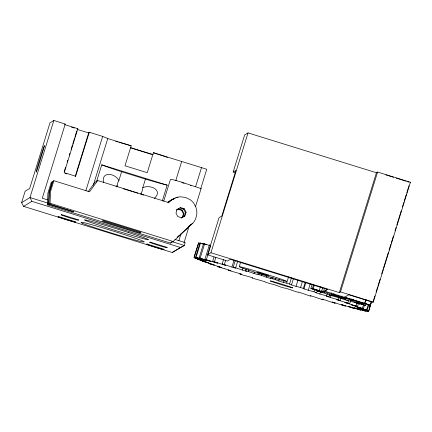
<?xml version="1.0" encoding="UTF-8"?>
<svg xmlns="http://www.w3.org/2000/svg" width="432" height="432" viewBox="0 0 432 432"><rect width="100%" height="100%" fill="white"/><g stroke="black" fill="none" stroke-linecap="round" stroke-linejoin="round"><path stroke-width="0.65" d="M116.867 187.061L117.65 183.017L118.913 180.446L121.613 171.715L145.449 179.107A35.878 1.064 17.2 0 0 164.884 184.583L167.173 185.134L162.265 200.988M145.449 179.107L142.792 187.688L142.355 190.685L141.037 193.369L142.447 194.773M47.407 204.86L47.909 193.142L51.262 182.315L52.331 181.667L48.973 192.488L48.476 204.206L47.407 204.86L170.543 243.086L173.178 241.493L192.937 223.09A16.119 16.103 58.6 0 0 195.577 218.9L196.555 215.735A16.119 16.103 58.6 0 0 196.744 210.784L196.015 207.554L193.703 203.17A16.065 16.054 58.6 0 0 190.15 199.708L185.706 197.521L180.803 196.808A16.065 16.054 58.6 0 0 175.921 197.651L171.542 199.957L168.62 202.543L97.729 180.538L95.099 182.137L88.069 191.77M48.476 204.206L73.829 211.853L48.962 203.915L49.464 192.197L52.817 181.37L53.892 180.716L89.527 191.786L97.729 180.538M48.962 203.915L50.036 203.261L50.539 191.549L53.892 180.716M174.895 239.404L185.193 242.6L184.313 245.457L172.233 252.504L23.614 206.372L21.6 202.662L25.132 191.241L29.678 188.471L49.993 122.839L53.838 120.496L65.248 124.038L42.282 198.239L47.428 199.838M53.838 120.496L29.986 197.554L21.6 202.662M64.174 171.671L65.556 167.211M67.133 162.113L67.727 160.202M69.304 155.104L69.898 153.193M71.08 149.369L72.463 144.904M72.857 143.629L74.633 137.894M75.028 136.62L76.804 130.885M64.438 124.535L77.846 128.698L64.233 172.67L75.649 176.213L89.262 132.241L102.67 136.399L107.768 138.542L131.171 145.805L124.988 165.785L147.231 172.687L153.414 152.712L206.744 169.263L200.659 188.914L201.134 188.627L181.775 182.218M89.262 132.241L88.808 132.516L75.195 176.488L75.649 176.213M85.838 190.771L102.67 136.399M93.312 185.242L107.768 138.542M96.444 181.948L101.741 164.824L167.173 185.134M163.69 201.226L170.413 179.528L171.72 179.41A16.065 0.475 17.2 0 1 174.02 179.987L176.213 180.592M175.808 180.506L181.694 161.487M177.12 209.396L175.97 213.111L177.784 216.551L181.494 217.706L184.928 215.892L186.079 212.177L184.27 208.737L180.56 207.587L177.034 209.493M183.902 213.5L183.449 213.781L182.304 217.49L182.752 217.215L183.902 213.5L182.093 210.06L178.384 208.91L176.202 210.092M181.408 217.804L184.275 216.292L185.425 212.576L186.079 212.177M178.918 240.586L181.057 233.685M195.615 186.656L201.501 167.638M183.967 242.838L189.205 225.904M195.529 206.545L201.064 188.671M224.867 268.817L223.274 268.353A36.077 1.069 17.2 0 1 219.629 267.273L217.625 266.587A36.083 1.069 17.2 0 1 219.197 266.954L220.055 267.17A16.751 0.497 17.2 0 1 221.897 267.656L218.975 266.636A16.751 0.497 17.2 0 1 216.059 265.777L214.358 265.27A36.072 1.069 17.2 0 1 210.53 264.109L208.883 263.525A36.077 1.069 17.2 0 1 211.01 264.076L212.107 264.368A16.751 0.497 17.2 0 1 214.348 264.989L212.031 264.141A16.751 0.497 17.2 0 1 208.942 263.212L207.176 262.678A36.077 1.069 17.2 0 1 203.261 261.473L202.019 261.004A36.072 1.069 17.2 0 1 204.644 261.722L205.956 262.089A16.751 0.497 17.2 0 1 208.526 262.823L208.829 262.888L206.885 262.175A16.751 0.497 17.2 0 1 203.704 261.198L201.917 260.647A36.067 1.069 17.2 0 1 198.018 259.427L197.208 259.087A36.072 1.069 17.2 0 1 200.264 259.951L201.755 260.383A16.751 0.497 17.2 0 1 204.601 261.214L205.043 261.322L203.661 260.777A16.751 0.497 17.2 0 1 200.475 259.783L198.715 259.232A36.072 1.069 17.2 0 1 194.935 258.028L194.573 257.823A36.077 1.069 17.2 0 1 197.986 258.817L199.616 259.297A16.751 0.497 17.2 0 1 202.657 260.204L203.234 260.361L202.457 259.994A16.751 0.497 17.2 0 1 199.341 259.006L197.656 258.466A36.072 1.069 17.2 0 1 194.087 257.31L198.607 242.978A36.072 1.069 17.2 0 1 199.816 243.34M194.087 257.31L198.607 242.978M194.189 257.251A36.072 1.069 17.2 0 1 197.872 258.341L199.595 258.86A16.751 0.497 17.2 0 1 202.754 259.821L203.828 260.037L203.294 259.843A16.751 0.497 17.2 0 1 200.329 258.887L198.763 258.374A36.077 1.069 17.2 0 1 195.502 257.294L199.919 243.022L200.48 243.108A36.072 1.069 17.2 0 1 203.899 244.139M195.502 257.294L196.069 257.375L200.48 243.108M196.069 257.375A36.072 1.069 17.2 0 1 199.913 258.541L201.69 259.087A16.751 0.497 17.2 0 1 204.887 260.075L206.528 260.469L206.15 260.323A16.751 0.497 17.2 0 1 203.423 259.421L202.009 258.952A36.072 1.069 17.2 0 1 199.136 257.974L203.553 243.707L204.568 243.934A36.077 1.069 17.2 0 1 208.483 245.144L209.677 245.511M199.136 257.974L200.151 258.201L204.568 243.934M200.151 258.201A36.077 1.069 17.2 0 1 204.071 259.411L205.853 259.967A16.751 0.497 17.2 0 1 209.002 260.955L210.956 261.425A16.751 0.497 17.2 0 1 208.532 260.609L207.311 260.188A36.077 1.069 17.2 0 1 204.903 259.346L209.32 245.074L210.751 245.435M207.544 254.81L210.929 252.747L339.325 292.604L376.429 172.751L377.59 172.044L410.4 182.228L373.297 302.081L372.897 302.33L348.743 294.737L344.704 297.2L370.483 305.111L370.181 305.294L324.529 291.125L327.305 289.429L230.294 259.319L227.518 261.009L207.544 254.81L219.029 217.712L221.805 216.022L235.937 170.359L233.161 172.055L235.543 172.789M233.161 172.055L244.647 134.957L248.027 132.894L376.429 172.751M204.903 259.346L206.334 259.708L210.562 246.056M210.929 252.747L248.027 132.894M206.334 259.708A36.077 1.069 17.2 0 1 210.227 260.923L211.966 261.473A16.751 0.497 17.2 0 1 214.99 262.445L217.588 263.126A16.756 0.497 17.2 0 1 215.525 262.408L214.531 262.051A36.072 1.069 17.2 0 1 212.652 261.36L213.997 257.018M212.652 261.36L214.466 261.846L215.811 257.504M214.466 261.846A36.077 1.069 17.2 0 1 218.225 263.045L219.883 263.579A16.756 0.497 17.2 0 1 222.696 264.497L225.871 265.372A16.751 0.497 17.2 0 1 224.224 264.773L223.479 264.492A36.072 1.069 17.2 0 1 222.183 263.968L223.528 259.627M222.183 263.968L224.327 264.573L225.671 260.231M235.159 260.906L233.242 267.111A36.072 1.069 17.2 0 0 233.933 267.446L234.403 267.651A16.751 0.497 17.2 0 0 235.586 268.11L231.925 267.068L234.036 260.242M246.127 268.834L245.549 270.697A36.077 1.069 17.2 0 0 245.608 270.842L245.803 270.956A16.751 0.497 17.2 0 0 246.494 271.274L242.428 270.086A16.751 0.497 17.2 0 0 240.241 269.33L238.874 268.877A36.067 1.069 17.2 0 0 235.672 267.808L237.784 260.987M239.252 266.647A24.872 0.74 17.2 0 1 273.796 276.669A24.872 0.74 17.2 0 1 277.619 279.148A24.872 0.74 17.2 0 1 239.846 267.03L239.252 266.647L240.597 262.31M242.428 270.086L243.005 268.223M305.818 282.663L303.901 288.868A16.751 0.497 17.2 0 0 304.058 288.814L303.95 288.722A36.072 1.069 17.2 0 0 303.356 288.414L300.559 287.523A36.072 1.069 17.2 0 0 298.253 286.918L297.335 286.681A16.751 0.497 17.2 0 0 296.017 286.367L291.476 284.942A16.751 0.497 17.2 0 0 291.119 284.726L290.725 284.548A36.072 1.069 17.2 0 0 289.521 284.056L286.648 283.16A36.077 1.069 17.2 0 0 284.882 282.728L284.224 282.577A16.751 0.497 17.2 0 0 283.387 282.42L278.791 281A16.751 0.497 17.2 0 0 277.933 280.633L277.263 280.373A36.072 1.069 17.2 0 0 275.47 279.704L272.603 278.824A36.072 1.069 17.2 0 0 271.42 278.581L271.037 278.521A16.751 0.497 17.2 0 0 270.707 278.521L266.171 277.144A16.751 0.497 17.2 0 0 264.827 276.631L263.903 276.296A36.072 1.069 17.2 0 0 261.576 275.476L258.784 274.633A36.072 1.069 17.2 0 0 258.217 274.585L258.12 274.612A16.751 0.497 17.2 0 0 258.298 274.774L253.946 273.472A16.756 0.497 17.2 0 0 252.153 272.835L250.997 272.43A36.077 1.069 17.2 0 0 248.195 271.474L248.767 269.617M253.946 273.472L254.329 272.23M258.784 274.633L259.168 273.391M261.576 275.476L261.959 274.234M266.171 277.144L266.744 275.281M270.707 278.521L271.091 277.279M272.603 278.824L272.986 277.587M275.47 279.704L275.854 278.462M278.791 281L279.364 279.137M283.387 282.42L283.964 280.557M286.648 283.16L288.571 276.955M289.521 284.056L291.438 277.852M291.476 284.942L293.393 278.737M296.017 286.367L297.934 280.163M300.559 287.523L302.476 281.324M303.356 288.414L305.278 282.209M303.901 288.868L308.264 290.266L310.187 284.062M366.142 303.469L365.31 305.365A13.176 0.389 17.2 0 1 361.076 304.101L354.65 302.222L358.182 303.431A13.176 0.389 17.2 0 1 360.11 304.155L358.738 303.788A13.176 0.389 17.2 0 1 354.402 302.411L346.918 300.116L348.241 300.645A13.176 0.389 17.2 0 1 347.679 300.613L345.616 299.997A13.176 0.389 17.2 0 1 342.554 298.944L335.086 296.644A13.176 0.389 17.2 0 1 332.219 295.866L330.124 295.202A13.176 0.389 17.2 0 1 329.303 294.808L330.383 295.034L322.898 292.702A13.176 0.389 17.2 0 1 318.632 291.427L317.164 290.92A13.176 0.389 17.2 0 1 318.848 291.303L322.153 292.199L315.544 290.066A13.176 0.389 17.2 0 1 311.234 288.695L310.862 288.511L312.039 284.704M317.255 290.185L319.901 291.076L315.36 289.575A13.176 0.389 17.2 0 1 312.374 288.544L313.551 284.737M312.374 288.544L313.216 288.738L314.199 285.568M308.264 290.266A16.751 0.497 17.2 0 1 310.036 290.725L311.186 291.038A36.077 1.069 17.2 0 1 313.967 291.811L314.545 289.948M329.551 294.845L328.979 296.703L326.538 295.898A36.072 1.069 17.2 0 0 323.347 294.986L321.991 294.608A16.751 0.497 17.2 0 0 319.82 294.008L315.738 292.68A16.751 0.497 17.2 0 0 316.408 292.788L316.586 292.783A36.072 1.069 17.2 0 0 316.624 292.664L317.39 290.185M322.672 287.852L321.689 291.022A13.176 0.389 17.2 0 0 322.402 291.384L324.799 292.243L319.248 290.612L320.425 286.81M319.82 294.008L320.587 291.53M321.689 291.022L323.476 291.535L324.459 288.365M326.538 295.898L327.305 293.42M323.476 291.535A13.176 0.389 17.2 0 1 327.337 292.804L331.182 294.116L331.571 292.847M328.979 296.703A36.077 1.069 17.2 0 1 328.315 296.622L327.85 296.536A16.751 0.497 17.2 0 1 326.689 296.276L330.377 297.502L331.144 295.024M331.182 294.116L333.601 294.84L333.995 293.571M340.864 297.94L340.097 300.424L337.937 299.695L338.704 297.211M339.325 292.604L340.486 291.897L377.59 172.044M353.608 299.473L353.219 300.742L351.356 300.132A13.176 0.389 17.2 0 0 347.641 299.063L341.572 297.297L341.96 296.028M344.034 298.08L344.428 296.811M350.66 300.623L349.699 303.723L347.868 303.086L348.635 300.607M351.356 300.132L351.751 298.863M353.219 300.742A13.176 0.389 17.2 0 1 352.766 300.748L350.59 300.197L356.287 302.033L356.681 300.764M358.49 303.426L357.529 306.526L356.076 305.996L357.037 302.897M363.647 302.962L363.253 304.231L362.291 303.869L362.686 302.6M364.538 305.03L363.382 308.75L362.356 308.345L363.506 304.625M364.678 303.399L365.877 299.533M364.781 303.34L365.974 299.473M368.847 304.765L367.119 310.349L366.53 310.073L368.258 304.49M369.182 308.405L371.18 302.071M371.482 301.887L368.631 311.267L371.191 302.449M373.097 301.682L374.89 295.882M376.088 292.016L377.482 287.507M377.881 286.216L380.074 279.131M381.672 273.974L383.065 269.465M383.465 268.175L388.255 252.709M389.054 250.133L390.847 244.334M391.246 243.043L393.439 235.958M395.037 230.801L396.036 227.578M396.83 225.002L401.22 210.827M402.419 206.96L403.812 202.446M404.212 201.161L406.404 194.071M406.804 192.785L409.001 185.695M190.193 225.077L190.96 224.289M192.278 223.49L178.416 236.439M170.543 243.086L172.012 241.726M177.098 237.238L178.562 235.877M188.341 226.832L189.319 225.925M167.967 202.943L169.614 201.42A15.768 15.757 58.6 0 1 175.268 198.05M168.296 202.219L170.948 200.237L173.437 199.055M154.305 198.461C163.345 190.436 150.709 184.102 142.792 187.688M178.384 208.91L177.925 209.185L181.64 210.341L182.093 210.06M77.393 128.974L77.846 128.698M23.614 206.372L31.855 201.344L180.473 247.477L184.313 245.457L172.093 241.661M139.903 232.789L140.81 232.232L103.124 220.531L102.217 221.081L139.903 232.789L140.929 232.497M180.56 207.587L179.896 207.986L183.611 209.137L184.27 208.737M184.275 216.292L184.928 215.892M172.233 252.504L180.473 247.477M405.718 181.143L396.155 178.081M409.995 182.471L410.4 182.228M181.154 218.095L182.752 217.215M324.529 291.125L327.402 289.607M173.291 199.249L171.752 199.859A16.195 16.178 58.6 0 0 168.048 202.246M115.922 186.154L117.25 185.819M190.615 185.49L191.074 185.571L190.75 185.409M333.601 294.84L334.762 295.132L334.438 294.921A13.176 0.389 17.2 0 1 336.22 295.342L338.391 296.012A13.176 0.389 17.2 0 1 340.416 296.768L341.572 297.297M182.434 182.768L184.14 183.265M233.242 267.111L235.672 267.808M356.287 302.033L357.826 302.492A13.176 0.389 17.2 0 1 362.291 303.869M245.549 270.697L248.195 271.474M385.846 174.884L393.574 177.282M406.939 181.526L408.775 182.093M71.447 127.127L74.423 128.05M88.808 132.516L89.996 132.883M77.117 129.352L88.717 132.953M130.372 147.787L151.594 154.375M123.233 188.725L132.17 191.5M133.445 191.9L137.916 193.288M140.47 194.081L143.662 195.075M65.048 173.34L66.949 173.934M340.486 291.897L373.297 302.081M50.036 203.261L173.178 241.493M47.99 203.137L29.986 197.554L31.855 201.344M317.002 290.315L314.518 289.559A13.176 0.389 17.2 0 0 310.862 288.511M128.261 232.481L128.682 232.616A33.502 0.994 17.2 0 1 144.801 238.075L146.961 238.912A33.502 0.994 17.2 0 1 140.211 237.838L115.371 230.499L91.33 222.669A33.502 0.994 17.2 0 1 86.8 220.239L89.311 220.855A33.502 0.994 17.2 0 1 128.299 232.492M313.967 291.811L316.624 292.664M121.613 171.715L116.91 170.181A35.775 1.064 17.2 0 1 105.683 166.352L101.741 164.824M319.248 290.612L317.682 290.115A13.176 0.389 17.2 0 0 313.216 288.738M165.731 156.816L167.486 157.437M82.539 223.376L81.027 222.561L81.529 222.253A32.886 0.977 17.2 0 1 108.567 229.635L114.026 231.314A32.886 0.977 17.2 0 1 129.578 236.282A32.929 0.977 17.2 0 1 140.654 240.095L144.304 241.736L143.132 242.017A32.929 0.977 17.2 0 1 127.143 237.762A32.816 0.972 17.2 0 1 82.604 223.398M118.913 180.446C114.75 172.805 100.742 171.175 103.658 182.779M183.611 209.137L185.425 212.576M181.64 210.341L183.449 213.781M176.861 197.602A16.065 16.054 58.6 0 1 177.946 197.397M36.569 171.364A13.921 0.362 -72.8 0 1 37.26 167.8A13.921 0.362 -72.8 0 1 41.731 153.187L42.692 150.26A13.846 0.362 -72.8 0 1 44.075 146.335A13.921 0.362 -72.8 0 1 44.215 146.821L38.918 164.479A13.937 0.367 -72.8 0 1 36.58 171.315M115.695 141.383A33.664 0.999 17.2 0 1 117.542 141.88M118.886 142.252A33.664 0.999 17.2 0 1 122.585 143.294A33.475 0.994 17.2 0 1 131.182 145.811M153.117 154.548A33.475 0.994 17.2 0 1 130.351 147.517M153.43 152.717A33.475 0.994 17.2 0 1 157.156 153.927M157.75 154.127A33.475 0.994 17.2 0 1 165.175 156.622M176.305 180.619A16.065 0.475 17.2 0 1 181.861 182.239M356.076 305.996A36.067 1.069 17.2 0 0 352.193 304.814L350.455 304.29A16.751 0.497 17.2 0 0 347.441 303.388L344.817 302.454A16.751 0.497 17.2 0 0 346.864 303.01L347.846 303.264A36.077 1.069 17.2 0 0 349.699 303.723M368.501 311.137A36.072 1.069 17.2 0 0 364.813 309.949L363.091 309.404A16.751 0.497 17.2 0 0 359.926 308.41L358.841 307.951L359.354 308.086A16.751 0.497 17.2 0 0 362.308 308.961L363.874 309.415A36.077 1.069 17.2 0 0 367.119 310.349M347.868 303.086A36.072 1.069 17.2 0 0 344.12 301.963L342.468 301.477A16.751 0.497 17.2 0 0 339.665 300.656L336.463 299.56A16.751 0.497 17.2 0 0 338.094 299.975L338.823 300.148A36.072 1.069 17.2 0 0 340.097 300.424M368.631 311.267A36.072 1.069 17.2 0 1 365.072 310.219L363.393 309.722A16.751 0.497 17.2 0 1 360.283 308.783L359.521 308.653L360.11 308.88A16.751 0.497 17.2 0 1 363.161 309.852L364.792 310.381A36.077 1.069 17.2 0 1 368.221 311.504L367.88 311.494A36.072 1.069 17.2 0 1 364.106 310.36L362.351 309.825A16.751 0.497 17.2 0 1 359.159 308.848L357.836 308.545L362.61 310.138A36.072 1.069 17.2 0 1 365.683 311.17L364.894 311.013A36.072 1.069 17.2 0 1 360.995 309.825L359.213 309.274A16.751 0.497 17.2 0 1 356.027 308.281L354.137 307.8L354.413 307.919A16.751 0.497 17.2 0 1 356.999 308.783L358.322 309.226A36.077 1.069 17.2 0 1 360.968 310.138L359.743 309.847A36.077 1.069 17.2 0 1 355.828 308.632L354.056 308.075A16.751 0.497 17.2 0 1 350.962 307.093L348.678 306.515A16.751 0.497 17.2 0 1 350.93 307.287L352.037 307.676A36.077 1.069 17.2 0 1 354.186 308.443L352.561 308.016A36.072 1.069 17.2 0 1 348.727 306.806L347.02 306.261A16.751 0.497 17.2 0 1 344.093 305.316L341.194 304.533A16.751 0.497 17.2 0 1 343.057 305.192L343.926 305.516A36.072 1.069 17.2 0 1 345.519 306.126L343.532 305.575A36.077 1.069 17.2 0 1 339.881 304.398L338.283 303.88A16.756 0.497 17.2 0 1 335.599 302.994L332.165 302.033A16.756 0.497 17.2 0 1 333.585 302.562L334.195 302.805A36.061 1.069 17.2 0 1 335.194 303.237L332.899 302.584A36.083 1.069 17.2 0 1 329.519 301.477L328.072 300.996A16.751 0.497 17.2 0 1 325.701 300.191L321.856 299.068A16.751 0.497 17.2 0 1 322.763 299.462L323.093 299.624A36.083 1.069 17.2 0 1 323.471 299.867L320.927 299.122A36.083 1.069 17.2 0 1 317.914 298.107L316.651 297.675A16.745 0.497 17.2 0 1 314.653 296.978L310.462 295.736A16.751 0.497 17.2 0 1 310.867 295.969L310.916 296.044A36.077 1.069 17.2 0 1 310.662 296.093L307.93 295.277A36.067 1.069 17.2 0 1 305.359 294.386L304.312 294.014A16.751 0.497 17.2 0 1 302.74 293.441L298.28 292.097A16.751 0.497 17.2 0 1 298.21 292.178L297.967 292.162A36.072 1.069 17.2 0 1 297.092 292.01L294.251 291.152A36.077 1.069 17.2 0 1 292.183 290.401L291.384 290.104A16.751 0.497 17.2 0 1 290.282 289.667L285.698 288.257A16.751 0.497 17.2 0 1 285.109 288.182L284.591 288.074A36.077 1.069 17.2 0 1 283.111 287.734L280.233 286.848A36.077 1.069 17.2 0 1 278.726 286.265L278.192 286.043A16.751 0.497 17.2 0 1 277.587 285.752L273.002 284.321A16.751 0.497 17.2 0 1 271.917 284.089L266.247 282.479A36.072 1.069 17.2 0 1 265.34 282.074L265.086 281.939A16.751 0.497 17.2 0 1 264.989 281.804L260.523 280.39A16.751 0.497 17.2 0 1 258.973 280.001L257.936 279.725A36.072 1.069 17.2 0 1 255.382 279.034L252.65 278.159A36.072 1.069 17.2 0 1 252.369 277.943L252.401 277.895A16.751 0.497 17.2 0 1 252.817 277.922L248.584 276.556A16.751 0.497 17.2 0 1 246.602 276.021L245.349 275.675A36.061 1.069 17.2 0 1 242.352 274.833L239.798 273.996A36.061 1.069 17.2 0 1 240.149 273.98L240.467 274.023A16.751 0.497 17.2 0 1 241.385 274.207L237.492 272.921A16.756 0.497 17.2 0 1 235.138 272.263L233.69 271.852A36.067 1.069 17.2 0 1 230.326 270.88L228.02 270.108A36.061 1.069 17.2 0 1 228.992 270.286L229.592 270.416A16.756 0.497 17.2 0 1 230.99 270.756L227.534 269.59A16.751 0.497 17.2 0 1 224.867 268.817M357.529 306.526A36.077 1.069 17.2 0 1 355.142 305.888L353.932 305.559A16.751 0.497 17.2 0 1 351.518 304.879L353.506 305.629A16.751 0.497 17.2 0 1 356.654 306.585L358.436 307.13A36.077 1.069 17.2 0 1 362.356 308.345M337.937 299.695A36.072 1.069 17.2 0 0 334.422 298.663L332.899 298.22A16.751 0.497 17.2 0 0 330.377 297.502M224.332 264.573A36.067 1.069 17.2 0 1 227.858 265.718L229.387 266.22A16.751 0.497 17.2 0 1 231.925 267.068M210.087 245.344A36.077 1.069 17.2 0 1 209.32 245.074M199.67 243.421A36.072 1.069 17.2 0 1 198.504 243.043M363.382 308.75A36.077 1.069 17.2 0 1 360.531 307.957L359.127 307.557A16.751 0.497 17.2 0 1 356.411 306.774L356.038 306.688L357.707 307.314A16.751 0.497 17.2 0 1 360.898 308.302L362.68 308.858A36.072 1.069 17.2 0 1 366.53 310.073M203.18 244.102A36.077 1.069 17.2 0 1 202.063 243.734M200.977 243.378A36.077 1.069 17.2 0 1 199.919 243.022M206.426 244.685A36.072 1.069 17.2 0 1 203.553 243.707M365.553 305.37A13.176 0.389 17.2 0 0 361.751 304.117L356.114 302.243L360.472 303.48A13.176 0.389 17.2 0 0 363.253 304.231M58.531 216.551L58.028 216.859L66.317 219.715L74.844 222.151L75.724 221.891L58.531 216.551M61.663 214.645L61.155 214.952L69.444 217.804L77.976 220.244L78.856 219.98L61.663 214.645M146.983 244.01L146.48 244.318L154.769 247.169L163.296 249.61L164.176 249.345L146.983 244.01M150.115 242.098L149.607 242.406L157.896 245.263L166.428 247.703L167.308 247.439L150.115 242.098M331.862 294.732L331.544 294.926L345.967 299.236L331.862 294.732M257.526 272.273L268.715 275.794L257.526 272.273M275.308 282.798A11.956 0.356 17.2 0 0 292.777 287.901A11.956 0.356 17.2 0 0 276.01 282.377A11.956 0.356 17.2 0 0 275.308 282.798"/></g></svg>
